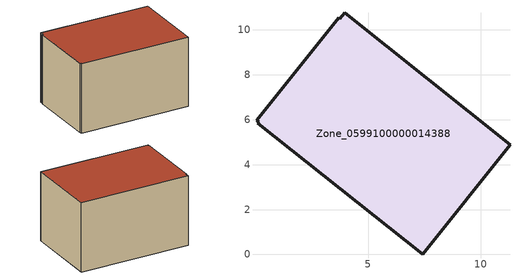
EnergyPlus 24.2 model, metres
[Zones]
Zone_0599100000014388
 floor ground (C_G): 3.69,10.54 3.74,10.5 3.95,10.77 11.31,4.89 7.42,0 0.09,5.85 0.14,5.92 0.05,5.98 z0.45
 wall outside (C_F): 3.69,10.54 0.05,5.98 0.14,5.92 0.09,5.85 7.42,0 11.31,4.89 3.95,10.77 3.74,10.5 3.69,10.54 z0.45:6.37
 roof outside (C_R): 3.74,10.5 3.69,10.54 0.05,5.98 0.14,5.92 0.09,5.85 7.42,0 11.31,4.89 3.95,10.77 z6.37
[BUILDING]
Pand.0599100000014388: North Axis=0; Terrain=City; Loads Convergence Tolerance Value=0.04; Temperature Convergence Tolerance Value=0.4; Solar Distribution=FullExterior; Maximum Number of Warmup Days=25; Minimum Number of Warmup Days=1
[Site:Location]
Rotterdam.The.Hague.AP_ZH_NLD Design_Conditions: Latitude=51.96; Longitude=4.45; Time Zone=1; Elevation=-4.5
[SITE:GROUNDTEMPERATURE:BUILDINGSURFACE]
18, 18, 18, 18, 18, 18, 18, 18, 18, 18, 18, 18
[MATERIAL] Thermal Absorptance=0.9; Solar Absorptance=0.7; Visible Absorptance=0.7
Name | Roughness | Thickness | Conductivity | Density | Specific Heat
G.TI.1946-1964 | MediumSmooth | 0.15 | 1 | 540 | 1210
F.TI.1946-1964 | Rough | 0.3 | 0.857143 | 1920 | 840
R.TI.1946-1964 | MediumRough | 0.2 | 0.277778 | 1500 | 1000
[CONSTRUCTION]
C_G: G.TI.1946-1964
C_F: F.TI.1946-1964
C_R: R.TI.1946-1964
[ZONE]
Zone_0599100000014388: Type=1; Multiplier=1; Ceiling Height=Autocalculate; Volume=Autocalculate; Floor Area=autocalculate; Part of Total Floor Area=Yes
[ZONEINFILTRATION:DESIGNFLOWRATE]
Infil_Zone_0599100000014388: Zone or ZoneList or Space or SpaceList=Zone_0599100000014388; Schedule=AlwaysOn; Design Flow Rate Calculation Method=Flow/Area; Flow Rate per Floor Area=0.003; Constant Term Coefficient=1; Temperature Term Coefficient=0; Velocity Term Coefficient=0; Velocity Squared Term Coefficient=0
[HVACTEMPLATE:ZONE:IDEALLOADSAIRSYSTEM]
Zone_0599100000014388: Maximum Heating Supply Air Temperature=50; Minimum Cooling Supply Air Temperature=13; Maximum Heating Supply Air Humidity Ratio=0.0156; Minimum Cooling Supply Air Humidity Ratio=0.0077; Heating Limit=NoLimit; Cooling Limit=NoLimit; Dehumidification Control Type=ConstantSensibleHeatRatio; Cooling Sensible Heat Ratio=0.7; Dehumidification Setpoint=60; Humidification Control Type=None; Humidification Setpoint=30; Outdoor Air Method=None; Outdoor Air Flow Rate per Person=0.00944; Outdoor Air Flow Rate per Zone Floor Area=0; Outdoor Air Flow Rate per Zone=0; Demand Controlled Ventilation Type=None; Outdoor Air Economizer Type=NoEconomizer; Heat Recovery Type=None; Sensible Heat Recovery Effectiveness=0.7; Latent Heat Recovery Effectiveness=0.65
[ZONECONTROL:THERMOSTAT]
ThermostatControl_Zone_0599100000014388: Zone or ZoneList=Zone_0599100000014388; Control Type Schedule=DualSetpointControlType; Control 1=Thermostat_Zone_0599100000014388; Temperature Difference Between Cutout And Setpoint=0
[THERMOSTATSETPOINT:DUALSETPOINT]
Thermostat_Zone_0599100000014388: Heating Setpoint Temperature Schedule=HeatingSetpoint_Zone_0599100000014388; Cooling Setpoint Temperature Schedule=CoolingSetpoint_Zone_0599100000014388
[SCHEDULE:COMPACT]
HeatingSetpoint_Zone_0599100000014388: Through: 12/31, For: AllDays, Until: 24:00, 21
CoolingSetpoint_Zone_0599100000014388: Through: 12/31, For: AllDays, Until: 24:00, 24
DualSetpointControlType: Through: 12/31, For: AllDays, Until: 24:00, 4
AlwaysOn: Through: 12/31, For: AllDays, Until: 24:00, 1
